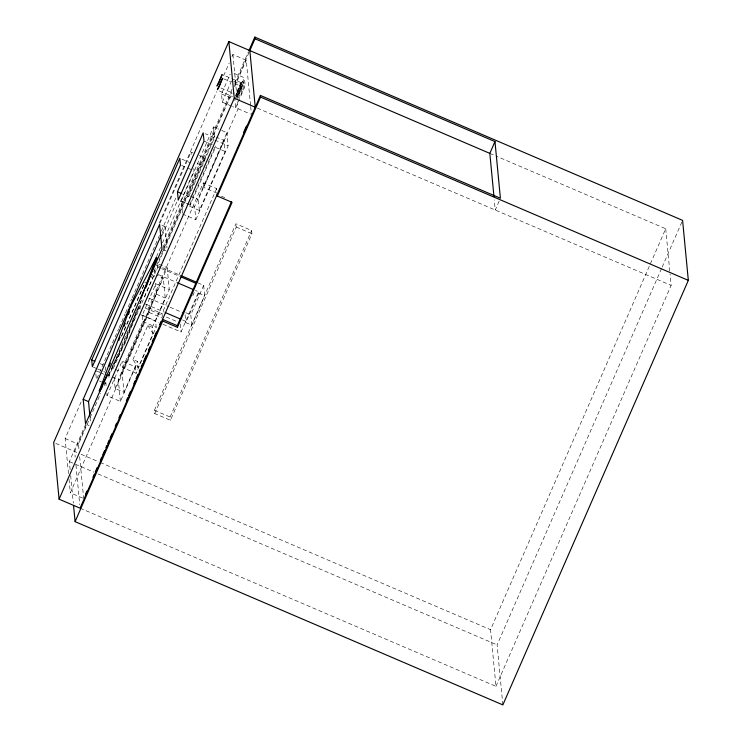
<?xml version="1.0" encoding="UTF-8"?>
<svg xmlns="http://www.w3.org/2000/svg" width="742" height="742" viewBox="0 0 742 742"><rect width="100%" height="100%" fill="white"/><g stroke="black" fill="none" stroke-linecap="round" stroke-linejoin="round"><path stroke-width="0.56" stroke-dasharray="3.71 2.78" d="M241.363 82.742L236.216 94.531L241.363 82.742L223.147 74.933M234.648 83.512L241.734 86.545L237.394 97.202M236.883 97.137L241.734 86.545M112.088 366.52L124.925 342.053L137.752 307.457M108.508 374.979L125.621 342.35L141.666 299.109M68.477 473.572L65.129 438.522L81.815 400.328M159.215 223.175L216.683 91.637M223.63 75.721L229.195 62.996M231.977 56.624L232.895 54.509L246.251 60.223L250.573 105.447M159.966 223.156L191.019 152.073L193.078 152.954M96.868 378.624L118.655 328.762M119.119 327.704L125.138 313.912M125.602 312.846L131.631 299.054M132.095 297.996L159.447 235.4M161.292 231.161L176.132 197.205M231.523 106.115L222.285 102.155L221.496 93.928L230.141 74.144M162.173 233.044L164.947 226.681L161.385 225.16M162.294 235.205L177.143 201.221M222.285 102.155L231.838 80.294M121.567 335.931L145.089 282.09M121.651 336.404L145.311 282.257M156.441 256.769L160.615 247.216M162.47 242.968L194.014 170.762L193.801 168.527M182.411 212.898L181.261 200.841L213.548 126.938L218.677 129.136M70.119 469.714L69.349 461.635L85.58 424.489M163.017 247.244L232.107 89.105M234.889 82.733L248.329 51.959M86.248 424.99L74.664 451.507L75.202 457.174M163.175 248.913L231.764 91.925M234.537 85.562L249.368 51.615M78.912 448.762L78.476 444.235L89.596 418.776M90.06 417.718L100.717 393.316M103.963 385.896L105.355 382.714M108.601 375.285L141.509 299.963M151.238 277.693L231.884 93.112M234.657 86.74L246.251 60.223M157.675 269.04L157.332 265.45L204.365 157.796L199.236 155.597M214.401 136.333L188.635 195.304L188.765 196.63L182.597 193.987M113.248 368.542L154.466 274.197L154.679 276.423M188.765 196.63L214.521 137.669L205.265 133.708M234.129 73.384L244.396 77.78L234.843 99.651L235.631 107.878L232.552 106.551M214.865 147.055L189.562 204.968L189.692 206.304L199.366 210.44L225.123 151.479L224.075 140.479L216.33 137.168M135.471 366.9L120.39 401.413L107.043 395.69L122.124 361.178L135.471 366.9L136.083 373.272L122.736 367.559L122.124 361.178M189.692 206.304L215.449 147.333L215.319 146.007M122.736 367.559L142.854 321.518L142.241 315.174L155.941 283.834L169.287 289.556L155.588 320.896L156.2 327.231L136.083 373.272M235.631 107.878L245.185 86.007L244.396 77.78M82.64 498.067L70.323 492.79L149.105 312.456L148.66 307.856L203.28 182.857L216.627 188.579L216.84 190.87M120.39 401.413L118.312 379.654L167.2 267.751L154.874 262.473M114.101 377.428L115.168 388.539L123.997 392.323L122.078 372.317L163.296 277.981L156.432 275.041M115.168 388.539L156.386 294.194L155.319 283.082M182.513 213.993L195.86 219.706L194.608 206.564L226.894 132.651L219.706 129.581M199.366 210.44L198.309 199.45L224.075 140.479M217.063 193.17L203.716 187.457L238.089 108.777L237.115 98.603M132.948 359.508L147.853 325.413L152.379 327.352L152.973 333.594L138.077 367.698L132.948 359.508L137.483 361.447L138.077 367.698M195.86 219.706L228.146 145.803L226.894 132.651M123.997 392.323L137.483 361.447M152.379 327.352L165.206 297.978L163.296 277.981M162.34 317.029L162.016 313.578L216.627 188.579M192.809 295.733L194.191 292.58M162.962 324.273L181.039 332.017L198.596 291.819L195.415 290.456M197.743 282.823L203.679 285.364L204.671 295.696L191.788 325.182L185.852 322.64L198.726 293.155L198.596 291.819M191.788 325.182L190.805 314.849L203.679 285.364M154.447 410.307L235.937 223.787L251.612 230.502L251.928 233.739L170.437 420.269L154.753 413.554L154.447 410.307L170.122 417.032L170.437 420.269M154.753 413.554L236.244 227.024L235.937 223.787M170.122 417.032L251.612 230.502M499.116 201.203L495.248 210.042L494.274 199.848M80.08 508.168L495.962 686.35L490.545 629.689L665.713 228.74L496.185 156.108M502.853 704.9L497.112 644.9L661.725 268.131M662.189 267.064L682.594 220.365M495.962 686.35L671.139 285.401L670.054 274.067M489.831 153.381L495.127 155.653M242.013 81.258L243.775 82.01A8.106 0.51 -66.8 0 1 239.026 93.984A8.106 0.51 -66.8 0 1 238.859 92.175A8.106 0.51 -66.8 0 1 243.775 82.01M233.888 81.166L245.185 86.007M223.518 78.745L230.604 81.778M221.033 88.029L234.194 93.668M237.329 96.775L235.566 96.015A8.106 0.51 -66.8 0 0 240.241 86.462A8.106 0.51 -66.8 0 0 240.788 83.095A8.106 0.51 -66.8 0 0 235.65 95.495M219.372 90.969L232.534 96.608M257.372 108.128L671.139 285.401M221.496 93.928L231.764 98.334M238.089 108.777L250.416 114.055M214.8 140.09L228.146 145.803M204.004 141.156L212.24 144.681M215.449 147.333L225.123 151.479M197.02 163.333L203.178 165.976M181.938 159.159L190.258 162.721M181.54 165.41L191.937 169.872M221.385 196.176L226.653 198.429M190.573 196.129L198.309 199.45M181.261 200.841L186.39 203.039M187.42 203.484L194.608 206.564M180.306 200.999L188.533 204.523M236.244 227.024L251.928 233.739M162.86 249.498L167.312 251.408M157.332 265.45L161.589 267.278M162.646 267.732L179.657 275.013M160.652 268.214L157.471 266.851L144.588 296.327L147.779 297.69M161.719 268.669L179.796 276.414M158.204 274.512L176.271 282.257M198.726 293.155L204.671 295.696M156.386 294.194L165.206 297.978M185.852 312.725L190.805 314.849M148.836 298.154L169.037 306.808M170.103 307.262L183.923 313.18M145.321 303.997L164.455 312.197M182.532 319.941L185.723 321.305M148.66 307.856L162.016 313.578M145.089 307.921L162.099 315.211M166.347 317.038L179.11 322.501M149.105 312.456L162.452 318.179M142.241 315.174L155.588 320.896M140.637 314.71L158.714 322.455M142.854 321.518L156.2 327.231M124.925 342.053L125.621 342.35M115.214 369.377L122.078 372.317M100.031 363.58L105.234 365.806M93.39 367.16L96.516 368.496M97.554 368.941L102.758 371.176M103.797 371.621L105.874 372.512M105.995 374.376L111.124 376.574M112.153 377.01L118.312 379.654M95.542 370.629L99.641 372.382M100.671 372.827L103.75 374.144M99.484 381.008L101.543 381.889M102.563 382.325L107.701 384.523M87.324 424.814L89.105 425.574M65.129 438.522L78.476 444.235M55.771 443.419L76.788 452.416M81.045 454.243L99.122 461.988M100.189 462.442L490.545 629.689M69.349 461.635L93.826 472.116M98.083 473.943L497.112 644.9M147.853 325.413L152.973 333.594M665.713 228.74L669.943 272.935M250.685 106.579L251.436 114.491M232.895 54.509L237.013 97.471M213.548 126.938L214.698 138.986M204.365 157.796L204.801 162.322M203.28 182.857L203.716 187.457M191.019 152.073L191.241 154.345M185.092 314.729L185.852 322.64M180.278 324.087L181.039 332.017M164.947 226.681L166.987 248.032M167.2 267.751L169.287 289.556M154.624 270.069L155.059 274.651M140.099 309.043L139.774 305.648L108.889 376.342L109.213 379.746M105.345 366.928L105.772 371.39M105.735 381.954L106.171 386.536M106.829 393.399L107.043 395.69M95.866 374.024L96.404 379.691M90.023 417.347L90.561 422.968M79.663 456.673L83.67 498.503M75.962 465.104L79.756 504.773M70.675 475.483L73.319 503.169M69.025 479.221L70.323 492.79M236.633 97.36A8.255 0.519 -66.8 0 1 241.261 86.656A8.255 0.519 -66.8 0 1 241.679 87.528A8.255 0.519 -66.8 0 1 237.05 98.232M238.395 98.111A8.255 0.519 -66.8 0 1 242.801 87.862A8.255 0.519 -66.8 0 1 243.766 87.361A8.255 0.519 -66.8 0 1 239.536 97.517"/><path stroke-width="1.11" d="M102.628 386.192L99.957 391.294L99.252 390.988L130.527 306.678L156.2 257.734L156.905 258.03L146.072 287.219M109.176 366.427L110.382 363.181M118.803 340.485L120 337.239M124.016 326.434L125.213 323.187M128.422 314.543L129.627 311.297M140.961 298.813L156.2 257.734M493.949 196.445L489.831 153.381L228.842 41.571L53.674 442.52L59.091 499.181L80.08 508.168L260.405 95.43L500.405 198.253L494.979 141.592L254.988 38.769L254.821 37.1L682.594 220.365L688.326 280.365L502.853 704.9L75.09 521.635L73.541 505.478M91.711 360.018L179.852 158.269L180.492 164.965L92.351 366.715L91.711 360.018L94.837 361.354M83.178 399.326L159.604 224.39L161.969 249.117L85.543 424.053L83.178 399.326L88.521 401.617L89.921 416.225M177.449 191.788L203.206 132.818L204.004 141.156L178.247 200.117L177.449 191.788L181.567 193.551M88.521 401.617L161.246 235.168M248.793 50.901L254.821 37.1M254.988 38.769L249.831 50.558L255.248 107.219L234.259 98.232L228.842 41.571M59.091 499.181L234.259 98.232M85.525 494.265L86.907 491.083M92.936 477.292L94.327 474.11M95.254 471.986L97.109 467.748M100.346 460.318L101.737 457.137M102.665 455.013L104.52 450.774M105.911 447.593L106.839 445.469M107.766 443.345L109.157 440.164M110.085 438.04L111.94 433.801M115.177 426.372L116.568 423.19M118.887 417.885L120.278 414.704M126.307 400.912L127.689 397.731M128.616 395.616L130.471 391.368M133.718 383.948L135.109 380.757M136.036 378.643L137.891 374.395M139.283 371.213L140.21 369.089M141.138 366.975L142.52 363.793M143.447 361.669L146.23 355.307M148.548 350.001L149.94 346.82M152.258 341.515L153.65 338.333M154.577 336.209L156.423 331.962M159.669 324.542L161.06 321.36M243.645 132.326L246.4 126.029M75.09 521.635L162.73 321.036L162.563 319.375L177.301 325.682L177.459 327.352L162.73 321.036M177.459 327.352L232.07 202.353L217.341 196.036L260.563 97.1L260.405 95.43M177.301 325.682L231.448 201.741M489.831 153.381L494.979 141.592M153.696 264.152L156.905 258.03M99.252 390.988L107.275 375.693M260.563 97.1L688.326 280.365M180.723 275.467L196.667 282.303M180.853 276.868L195.74 283.249M177.338 282.711L193.282 289.547M165.522 312.651L180.408 319.023M130.527 306.678L131.232 306.975M217.174 194.367L217.341 196.036M217.054 85.877L218.973 82.733L222.136 74.506L217.054 85.877M217.415 89.689L219.335 86.536L222.507 78.309L217.415 89.689"/></g></svg>
